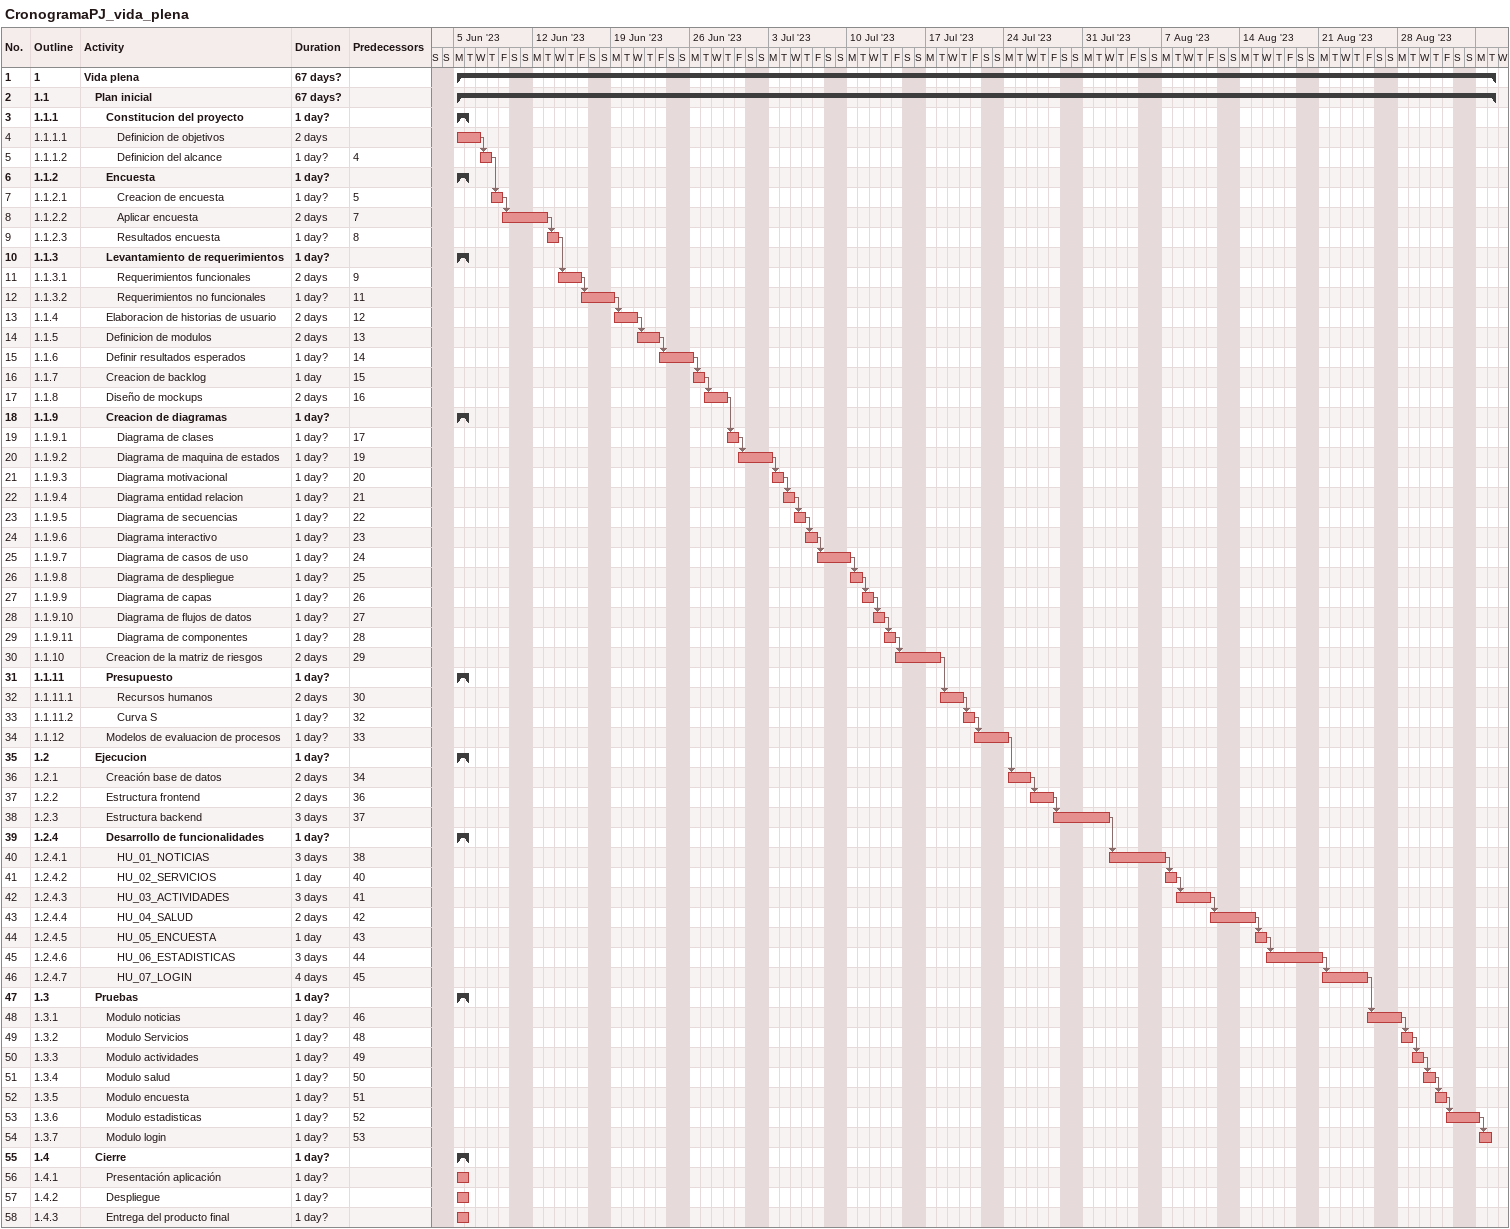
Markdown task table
CronogramaPJ_vida_plena

| ID | WBS | Task | Duration | Start | Finish | Predecessors |
|---|---|---|---|---|---|---|
| 1 | 1 | **Vida plena** | 67d? | 2023-06-05 | 2023-09-05 |  |
| 2 | 1.1 | **Plan inicial** | 67d? | 2023-06-05 | 2023-09-05 |  |
| 3 | 1.1.1 | **Constitucion del proyecto** | 1d? | 2023-06-05 | 2023-06-06 |  |
| 4 | 1.1.1.1 | Definicion de objetivos | 2d | 2023-06-05 | 2023-06-07 |  |
| 5 | 1.1.1.2 | Definicion del alcance | 1d? | 2023-06-07 | 2023-06-08 | 4 |
| 6 | 1.1.2 | **Encuesta** | 1d? | 2023-06-05 | 2023-06-06 |  |
| 7 | 1.1.2.1 | Creacion de encuesta | 1d? | 2023-06-08 | 2023-06-09 | 5 |
| 8 | 1.1.2.2 | Aplicar encuesta | 2d | 2023-06-09 | 2023-06-13 | 7 |
| 9 | 1.1.2.3 | Resultados encuesta | 1d? | 2023-06-13 | 2023-06-14 | 8 |
| 10 | 1.1.3 | **Levantamiento de requerimientos** | 1d? | 2023-06-05 | 2023-06-06 |  |
| 11 | 1.1.3.1 | Requerimientos funcionales | 2d | 2023-06-14 | 2023-06-16 | 9 |
| 12 | 1.1.3.2 | Requerimientos no funcionales | 1d? | 2023-06-16 | 2023-06-19 | 11 |
| 13 | 1.1.4 | Elaboracion de historias de usuario | 2d | 2023-06-19 | 2023-06-21 | 12 |
| 14 | 1.1.5 | Definicion de modulos | 2d | 2023-06-21 | 2023-06-23 | 13 |
| 15 | 1.1.6 | Definir resultados esperados | 1d? | 2023-06-23 | 2023-06-26 | 14 |
| 16 | 1.1.7 | Creacion de backlog | 1d | 2023-06-26 | 2023-06-27 | 15 |
| 17 | 1.1.8 | Diseño de mockups | 2d | 2023-06-27 | 2023-06-29 | 16 |
| 18 | 1.1.9 | **Creacion de diagramas** | 1d? | 2023-06-05 | 2023-06-06 |  |
| 19 | 1.1.9.1 | Diagrama de clases | 1d? | 2023-06-29 | 2023-06-30 | 17 |
| 20 | 1.1.9.2 | Diagrama de maquina de estados | 1d? | 2023-06-30 | 2023-07-03 | 19 |
| 21 | 1.1.9.3 | Diagrama motivacional | 1d? | 2023-07-03 | 2023-07-04 | 20 |
| 22 | 1.1.9.4 | Diagrama entidad relacion | 1d? | 2023-07-04 | 2023-07-05 | 21 |
| 23 | 1.1.9.5 | Diagrama de secuencias | 1d? | 2023-07-05 | 2023-07-06 | 22 |
| 24 | 1.1.9.6 | Diagrama interactivo | 1d? | 2023-07-06 | 2023-07-07 | 23 |
| 25 | 1.1.9.7 | Diagrama de casos de uso | 1d? | 2023-07-07 | 2023-07-10 | 24 |
| 26 | 1.1.9.8 | Diagrama de despliegue | 1d? | 2023-07-10 | 2023-07-11 | 25 |
| 27 | 1.1.9.9 | Diagrama de capas | 1d? | 2023-07-11 | 2023-07-12 | 26 |
| 28 | 1.1.9.10 | Diagrama de flujos de datos | 1d? | 2023-07-12 | 2023-07-13 | 27 |
| 29 | 1.1.9.11 | Diagrama de componentes | 1d? | 2023-07-13 | 2023-07-14 | 28 |
| 30 | 1.1.10 | Creacion de la matriz de riesgos | 2d | 2023-07-14 | 2023-07-18 | 29 |
| 31 | 1.1.11 | **Presupuesto** | 1d? | 2023-06-05 | 2023-06-06 |  |
| 32 | 1.1.11.1 | Recursos humanos | 2d | 2023-07-18 | 2023-07-20 | 30 |
| 33 | 1.1.11.2 | Curva S | 1d? | 2023-07-20 | 2023-07-21 | 32 |
| 34 | 1.1.12 | Modelos de evaluacion de procesos | 1d? | 2023-07-21 | 2023-07-24 | 33 |
| 35 | 1.2 | **Ejecucion** | 1d? | 2023-06-05 | 2023-06-06 |  |
| 36 | 1.2.1 | Creación base de datos | 2d | 2023-07-24 | 2023-07-26 | 34 |
| 37 | 1.2.2 | Estructura frontend | 2d | 2023-07-26 | 2023-07-28 | 36 |
| 38 | 1.2.3 | Estructura backend | 3d | 2023-07-28 | 2023-08-02 | 37 |
| 39 | 1.2.4 | **Desarrollo de funcionalidades** | 1d? | 2023-06-05 | 2023-06-06 |  |
| 40 | 1.2.4.1 | HU_01_NOTICIAS | 3d | 2023-08-02 | 2023-08-07 | 38 |
| 41 | 1.2.4.2 | HU_02_SERVICIOS | 1d | 2023-08-07 | 2023-08-08 | 40 |
| 42 | 1.2.4.3 | HU_03_ACTIVIDADES | 3d | 2023-08-08 | 2023-08-11 | 41 |
| 43 | 1.2.4.4 | HU_04_SALUD | 2d | 2023-08-11 | 2023-08-15 | 42 |
| 44 | 1.2.4.5 | HU_05_ENCUESTA | 1d | 2023-08-15 | 2023-08-16 | 43 |
| 45 | 1.2.4.6 | HU_06_ESTADISTICAS | 3d | 2023-08-16 | 2023-08-21 | 44 |
| 46 | 1.2.4.7 | HU_07_LOGIN | 4d | 2023-08-21 | 2023-08-25 | 45 |
| 47 | 1.3 | **Pruebas** | 1d? | 2023-06-05 | 2023-06-06 |  |
| 48 | 1.3.1 | Modulo noticias | 1d? | 2023-08-25 | 2023-08-28 | 46 |
| 49 | 1.3.2 | Modulo Servicios | 1d? | 2023-08-28 | 2023-08-29 | 48 |
| 50 | 1.3.3 | Modulo actividades | 1d? | 2023-08-29 | 2023-08-30 | 49 |
| 51 | 1.3.4 | Modulo salud | 1d? | 2023-08-30 | 2023-08-31 | 50 |
| 52 | 1.3.5 | Modulo encuesta | 1d? | 2023-08-31 | 2023-09-01 | 51 |
| 53 | 1.3.6 | Modulo estadisticas | 1d? | 2023-09-01 | 2023-09-04 | 52 |
| 54 | 1.3.7 | Modulo login | 1d? | 2023-09-04 | 2023-09-05 | 53 |
| 55 | 1.4 | **Cierre** | 1d? | 2023-06-05 | 2023-06-06 |  |
| 56 | 1.4.1 | Presentación aplicación | 1d? | 2023-06-05 | 2023-06-06 |  |
| 57 | 1.4.2 | Despliegue | 1d? | 2023-06-05 | 2023-06-06 |  |
| 58 | 1.4.3 | Entrega del producto final | 1d? | 2023-06-05 | 2023-06-06 |  |
